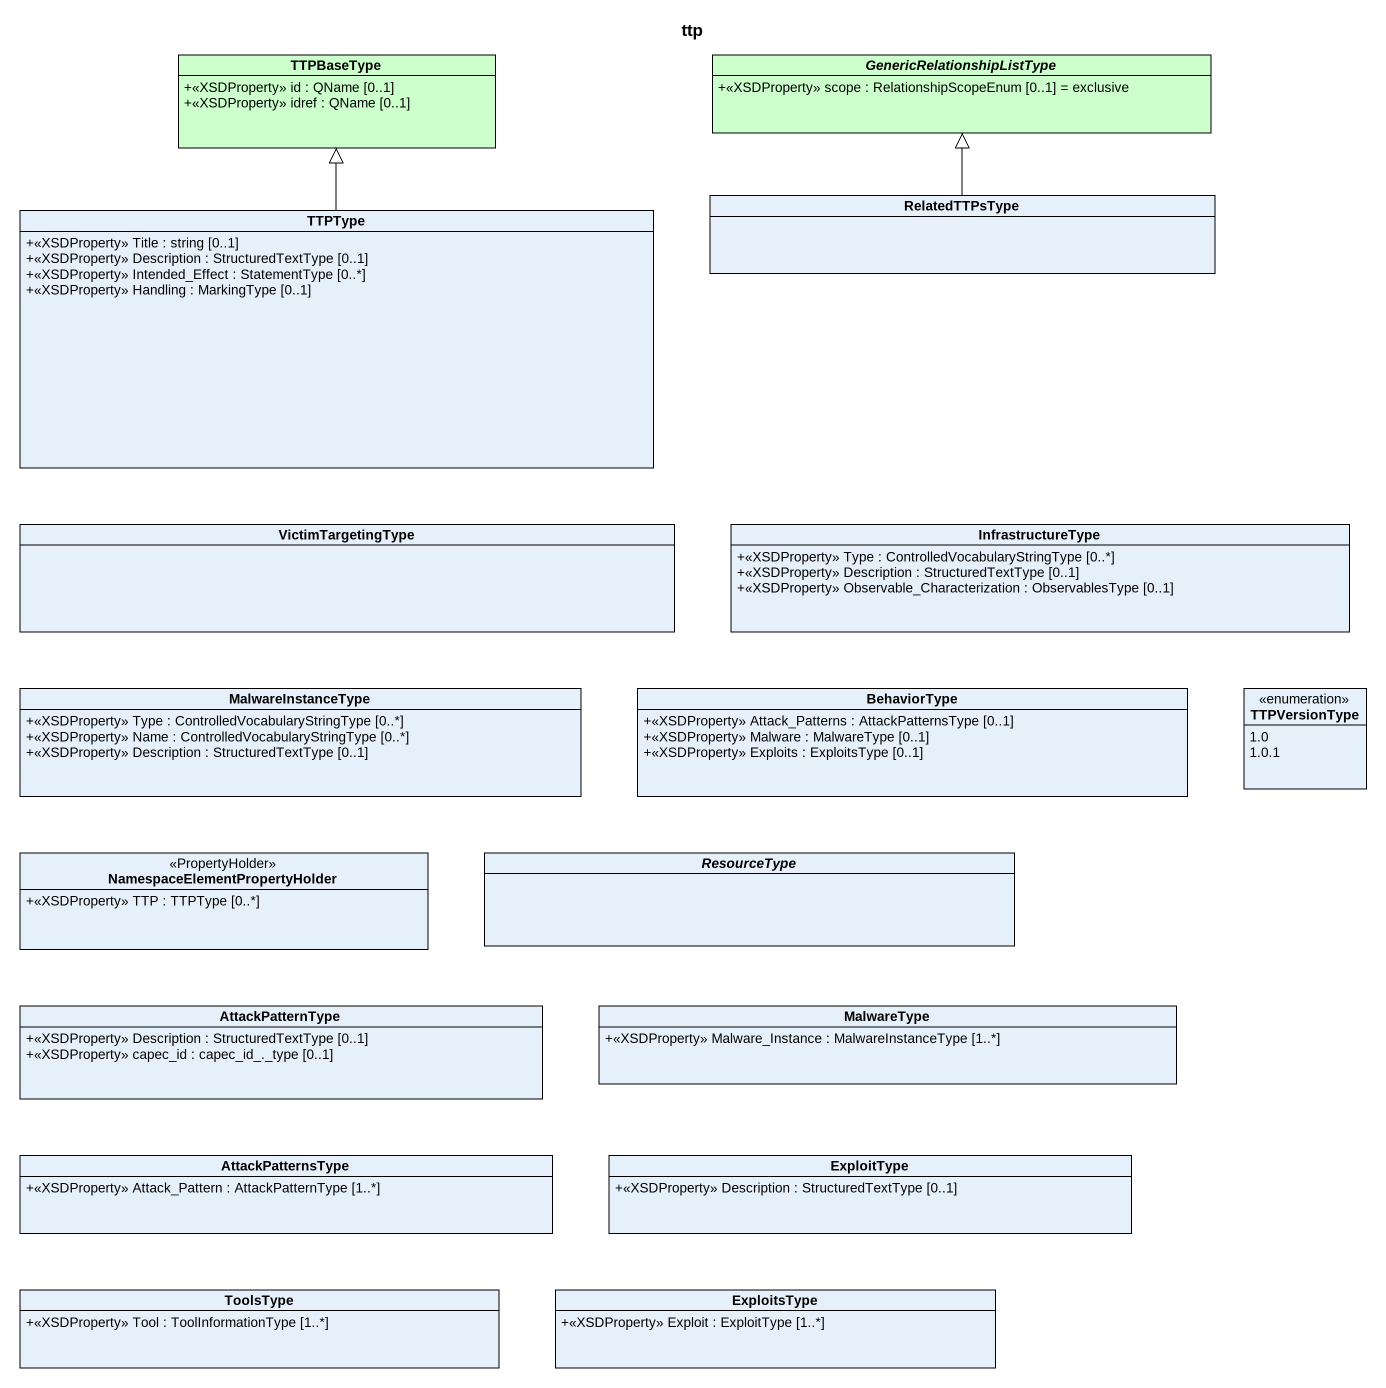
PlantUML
@startuml
title ttp
hide circle
hide empty members
skinparam classAttributeIconSize 0
class TTPBaseType #CCFFCC {
  +<<XSDProperty>> id : QName [0..1]
  +<<XSDProperty>> idref : QName [0..1]
}
abstract class GenericRelationshipListType #CCFFCC {
  +<<XSDProperty>> scope : RelationshipScopeEnum [0..1] = exclusive
}
class TTPType {
  +<<XSDProperty>> Title : string [0..1]
  +<<XSDProperty>> Description : StructuredTextType [0..1]
  +<<XSDProperty>> Intended_Effect : StatementType [0..*]
  +<<XSDProperty>> Handling : MarkingType [0..1]
}
class RelatedTTPsType
class VictimTargetingType
class InfrastructureType {
  +<<XSDProperty>> Type : ControlledVocabularyStringType [0..*]
  +<<XSDProperty>> Description : StructuredTextType [0..1]
  +<<XSDProperty>> Observable_Characterization : ObservablesType [0..1]
}
class MalwareInstanceType {
  +<<XSDProperty>> Type : ControlledVocabularyStringType [0..*]
  +<<XSDProperty>> Name : ControlledVocabularyStringType [0..*]
  +<<XSDProperty>> Description : StructuredTextType [0..1]
}
class BehaviorType {
  +<<XSDProperty>> Attack_Patterns : AttackPatternsType [0..1]
  +<<XSDProperty>> Malware : MalwareType [0..1]
  +<<XSDProperty>> Exploits : ExploitsType [0..1]
}
enum TTPVersionType {
  1.0
  1.0.1
}
class "NamespaceElementPropertyHolder" as NamespaceElementPropertyHold <<PropertyHolder>> {
  +<<XSDProperty>> TTP : TTPType [0..*]
}
abstract class ResourceType
class AttackPatternType {
  +<<XSDProperty>> Description : StructuredTextType [0..1]
  +<<XSDProperty>> capec_id : capec_id_._type [0..1]
}
class MalwareType {
  +<<XSDProperty>> Malware_Instance : MalwareInstanceType [1..*]
}
class AttackPatternsType {
  +<<XSDProperty>> Attack_Pattern : AttackPatternType [1..*]
}
class ExploitType {
  +<<XSDProperty>> Description : StructuredTextType [0..1]
}
class ToolsType {
  +<<XSDProperty>> Tool : ToolInformationType [1..*]
}
class ExploitsType {
  +<<XSDProperty>> Exploit : ExploitType [1..*]
}
TTPType -up-|> TTPBaseType
RelatedTTPsType -up-|> GenericRelationshipListType
@enduml
